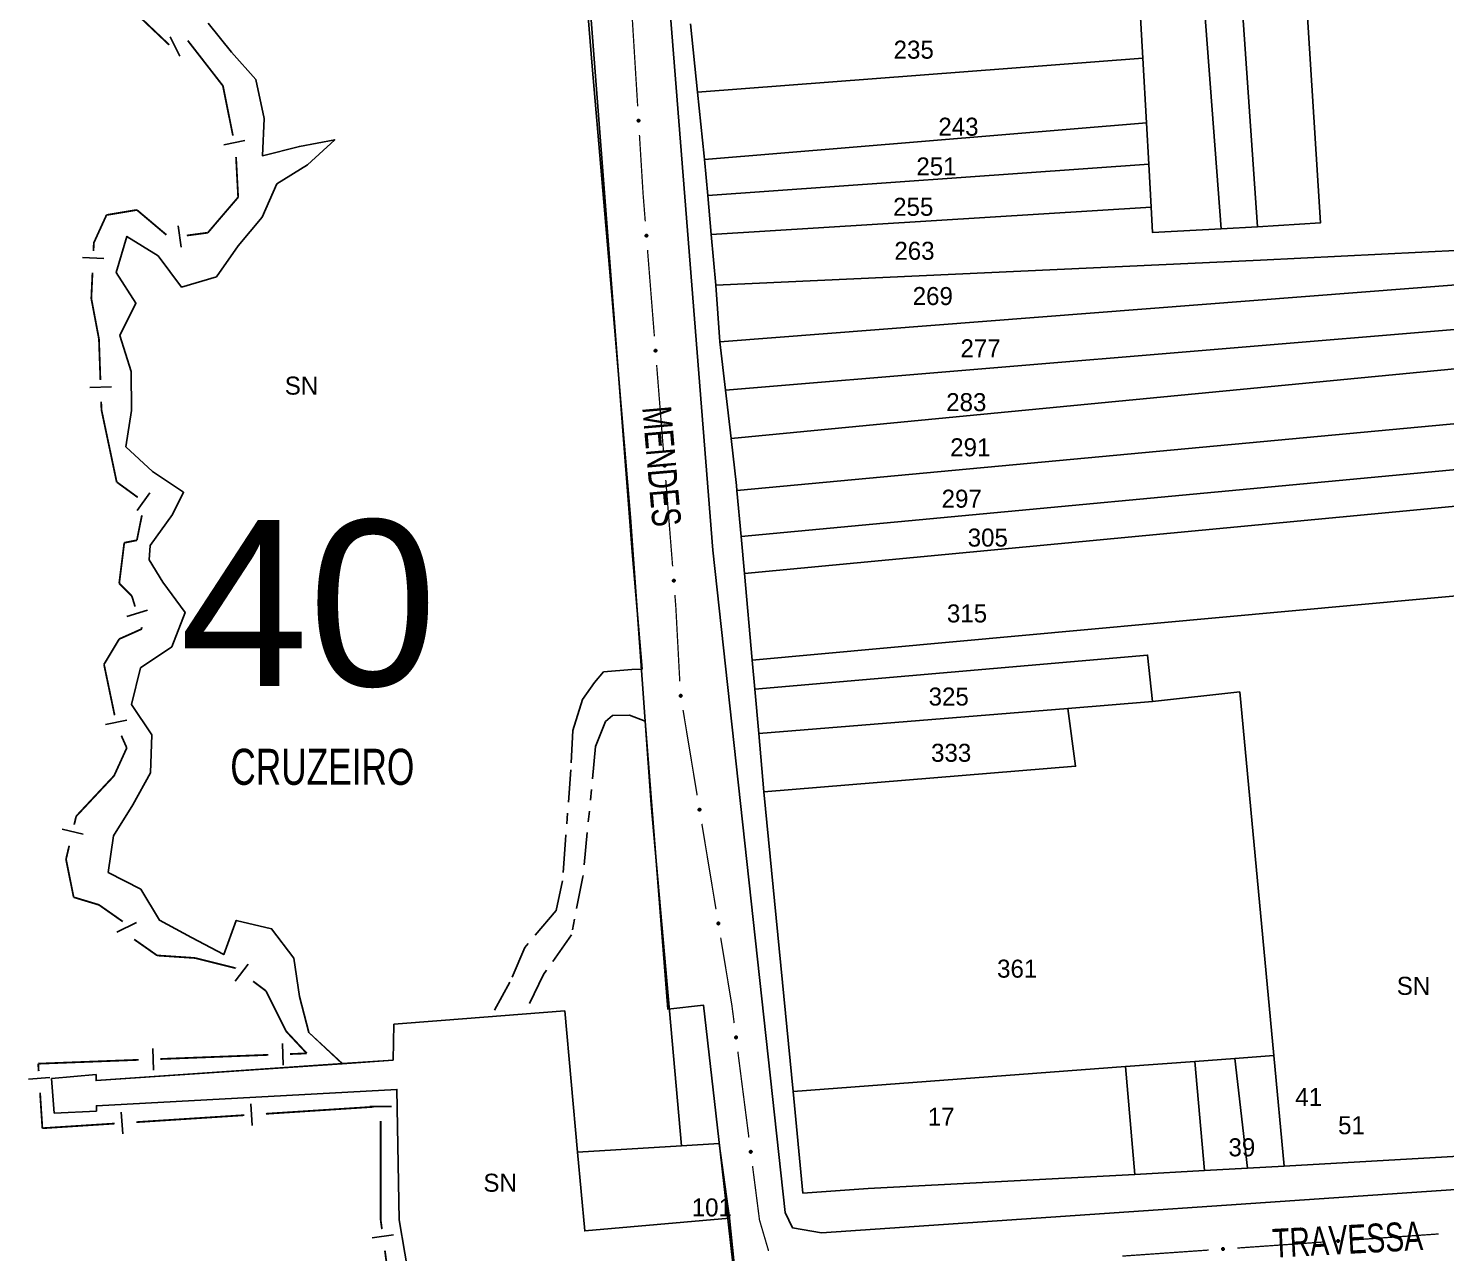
# Model space of a CAD drawing. Extents: x 201053 to 202535, y 4855063 to 4857394.
# Drawn here: x 201102 to 201298.6, y 4856446.8 to 4856616.6 of the extents above; entities that cross this region are included whole.
import ezdxf
from ezdxf.enums import TextEntityAlignment as Align

# ---------------------------------------------------------------- set-up
doc = ezdxf.new("R2010")
doc.units = 0
doc.header["$LTSCALE"] = 1.5
doc.header["$MEASUREMENT"] = 0
doc.linetypes.add('TRACO_25', pattern=[8, 3, -1, 1, -1, 1, -1])
for name, color, linetype in [('CD_MALHA_LOTES', 7, 'CONTINUOUS'), ('HD-CURSO-PERENE', 170, 'CONTINUOUS'), ('LM-LIM-SETORES-BAIRROS', 250, 'CONTINUOUS'), ('LM-TXT-LSB', 7, 'CONTINUOUS'), ('RU-EMBARC-TRAPICHE', 7, 'CONTINUOUS'), ('RU-QUADRA', 210, 'CONTINUOUS'), ('SV-EIXO-RUA-PAV', 20, 'CONTINUOUS'), ('SV-RUA-NAO-PAV', 7, 'CONTINUOUS'), ('SV-RUA-PAVIM', 7, 'CONTINUOUS'), ('SV-TXT-RUA-PAV', 7, 'CONTINUOUS'), ('Th_NmrPort', 7, 'CONTINUOUS')]:
    doc.layers.add(name, color=color, linetype=linetype)
doc.styles.add('ARIAL', font='ARIAL.SHX')
doc.styles.add('SWIS', font='swissko.ttf')

msp = doc.modelspace()

# ---------------------------------------------------------------- linework, layer by layer
at = {"layer": 'CD_MALHA_LOTES', "linetype": 'Continuous', "flags": 128}
for points in [[(201267.48, 4856588.76), (201262.42, 4856656.03)], [(201272.53, 4856589.04), (201267.85, 4856656.41)], [(201277.01, 4856657.06), (201281.28, 4856589.6), (201272.53, 4856589.04)], [(201192.65, 4856461.58), (201188.42, 4856508.91), (201185.55, 4856548.74), (201182.91, 4856580.08), (201180.26, 4856611.31), (201177.08, 4856650.11)], [(201256.62, 4856612.44), (201256.16, 4856620.58)], [(201126.99, 4856617.27), (201130.21, 4856613.28), (201133.58, 4856609.45), (201134.75, 4856604.04), (201134.49, 4856598.9), (201139.62, 4856600.2), (201144.54, 4856601.12), (201140.74, 4856597.62), (201136.48, 4856594.99), (201134.46, 4856590.37), (201131.13, 4856586.39), (201128.11, 4856582.08), (201123.28, 4856580.68), (201120.05, 4856585), (201115.69, 4856587.7), (201114.22, 4856582.72), (201116.95, 4856578.47), (201114.71, 4856573.97), (201116.31, 4856568.98), (201116.34, 4856563.54), (201115.57, 4856558.52), (201119.24, 4856555.08), (201123.56, 4856552.23), (201122.03, 4856549.13), (201118.91, 4856544.83), (201118.8, 4856542.84), (201120.67, 4856539.74), (201123.79, 4856535.55), (201121.95, 4856530.79), (201117.57, 4856527.86), (201116.33, 4856522.76), (201119.17, 4856518.56), (201118.99, 4856513.32), (201116.51, 4856508.87), (201113.84, 4856504.56), (201113.12, 4856499.5), (201117.61, 4856497.16), (201120.22, 4856492.86), (201124.68, 4856490.47), (201129.13, 4856488.1), (201130.86, 4856492.84), (201135.77, 4856491.68), (201138.85, 4856487.59), (201139.66, 4856482.3), (201140.93, 4856477.28), (201145.606858, 4856472.965448)], [(201194.87, 4856607.7), (201193.9, 4856617.19)], [(201194.87, 4856607.7), (201256.62, 4856612.44)], [(201257.12, 4856603.46), (201256.62, 4856612.44)], [(201195.82, 4856598.39), (201195.78, 4856598.83), (201194.87, 4856607.7)], [(201195.82, 4856598.39), (201257.12, 4856603.46)], [(201257.45, 4856597.73), (201257.12, 4856603.46)], [(201196.28, 4856593.36), (201195.82, 4856598.39)], [(201196.28, 4856593.36), (201257.45, 4856597.73)], [(201257.79, 4856591.75), (201257.45, 4856597.73)], [(201196.77, 4856587.96), (201196.28, 4856593.36)], [(201196.77, 4856587.96), (201257.79, 4856591.75)], [(201267.48, 4856588.76), (201257.98, 4856588.23), (201257.79, 4856591.75)], [(201272.53, 4856589.04), (201267.48, 4856588.76)], [(201197.41, 4856580.95), (201196.77, 4856587.96)], [(201197.41, 4856580.95), (201272.94, 4856584.42)], [(201272.94, 4856584.42), (201300.95, 4856585.78)], [(201197.96, 4856573.07), (201197.41, 4856580.95)], [(201301.3, 4856581.09), (201197.96, 4856573.07)], [(201198.73, 4856566.38), (201302.08, 4856574.99)], [(201198.73, 4856566.38), (201197.96, 4856573.07)], [(201199.51, 4856559.68), (201302.77, 4856569.6)], [(201199.51, 4856559.68), (201198.73, 4856566.38)], [(201200.33, 4856552.45), (201303.24, 4856562.02)], [(201200.33, 4856552.45), (201200.27, 4856553.15), (201199.51, 4856559.68)], [(201200.9, 4856546.1), (201303.62, 4856555.69)], [(201200.9, 4856546.1), (201200.33, 4856552.45)], [(201201.36, 4856540.93), (201303.93, 4856550.68)], [(201201.36, 4856540.93), (201200.9, 4856546.1)], [(201202.44, 4856528.95), (201201.36, 4856540.93)], [(201202.44, 4856528.95), (201304.67, 4856538.28)], [(201202.8, 4856524.89), (201257.28, 4856529.63), (201257.95, 4856523.19)], [(201202.8, 4856524.89), (201202.44, 4856528.95)], [(201203.35, 4856518.76), (201202.8, 4856524.89)], [(201257.95, 4856523.19), (201270.09, 4856524.53)], [(201270.09, 4856524.53), (201274.79, 4856474.09)], [(201203.35, 4856518.76), (201246.22, 4856522.24)], [(201204.07, 4856510.66), (201247.3, 4856514.21), (201246.22, 4856522.24)], [(201246.22, 4856522.24), (201257.95, 4856523.19)], [(201204.07, 4856510.66), (201203.35, 4856518.76)], [(201208.11, 4856469.12), (201204.07, 4856510.66)], [(201159.28, 4856478.96), (201176.45, 4856480.28)], [(201176.45, 4856480.28), (201178.22, 4856460.69)], [(201152.65, 4856473.45), (201152.71, 4856478.46)], [(201152.71, 4856478.46), (201159.28, 4856478.96)], [(201155.06, 4856442.07), (201153.48, 4856451.31), (201153.16, 4856469.39), (201111.46, 4856467.13), (201111.47, 4856466.39), (201105.61, 4856466.1), (201105.25, 4856470.89), (201111.42, 4856471.46), (201111.42, 4856470.62), (201145.606858, 4856472.965448)], [(201145.606858, 4856472.965448), (201152.65, 4856473.45)], [(201208.11, 4856469.12), (201254.24, 4856472.56)], [(201254.24, 4856472.56), (201263.85, 4856473.27)], [(201255.52, 4856457.6), (201254.24, 4856472.56)], [(201263.85, 4856473.27), (201269.4, 4856473.69)], [(201265.2, 4856458.15), (201263.85, 4856473.27)], [(201269.4, 4856473.69), (201274.79, 4856474.09)], [(201271.17, 4856458.48), (201269.4, 4856473.69)], [(201274.79, 4856474.09), (201276.22, 4856458.77)], [(201255.52, 4856457.6), (201218.55, 4856455.63), (201209.48, 4856455.02), (201208.11, 4856469.12)], [(201178.22, 4856460.69), (201192.65, 4856461.58)], [(201199.29, 4856451.53), (201179.21, 4856449.76), (201178.22, 4856460.69)], [(201192.65, 4856461.58), (201197.86, 4856461.9), (201199.29, 4856451.53)], [(201310.96, 4856460.72), (201276.22, 4856458.77)], [(201276.22, 4856458.77), (201271.17, 4856458.48)], [(201265.2, 4856458.15), (201255.52, 4856457.6)], [(201271.17, 4856458.48), (201265.2, 4856458.15)], [(201199.29, 4856451.53), (201199.87, 4856445.65)]]:
    msp.add_lwpolyline(points, dxfattribs=at)
at = {"layer": 'HD-CURSO-PERENE', "linetype": 'Continuous'}
msp.add_polyline3d([(201126.99, 4856617.27, 2.07), (201130.21, 4856613.28, 2.07), (201133.58, 4856609.45, 2.07), (201134.75, 4856604.04, 2.07), (201134.49, 4856598.9, 2.07), (201139.62, 4856600.2, 2.07), (201144.54, 4856601.12, 2.07), (201140.74, 4856597.62, 2.07), (201136.48, 4856594.99, 2.07), (201134.46, 4856590.37, 2.07), (201131.13, 4856586.39, 2.07), (201128.11, 4856582.08, 2.07), (201123.28, 4856580.68, 2.07), (201120.05, 4856585, 2.07), (201115.69, 4856587.7, 2.07), (201114.22, 4856582.72, 2.07), (201116.95, 4856578.47, 2.07), (201114.71, 4856573.97, 2.07), (201116.31, 4856568.98, 2.07), (201116.34, 4856563.54, 2.07), (201115.57, 4856558.52, 2.07), (201119.24, 4856555.08, 2.07), (201123.56, 4856552.23, 2.07), (201122.03, 4856549.13, 2.07), (201118.91, 4856544.83, 2.07), (201118.8, 4856542.84, 2.07), (201120.67, 4856539.74, 2.32), (201123.79, 4856535.55, 2.32), (201121.95, 4856530.79, 2.32), (201117.57, 4856527.86, 2.32), (201116.33, 4856522.76, 2.32), (201119.17, 4856518.56, 2.32), (201118.99, 4856513.32, 2.32), (201116.51, 4856508.87, 2.32), (201113.84, 4856504.56, 2.32), (201113.12, 4856499.5, 2.32), (201117.61, 4856497.16, 2.32), (201120.22, 4856492.86, 2.32), (201124.68, 4856490.47, 2.32), (201129.13, 4856488.1, 2.32), (201130.86, 4856492.84, 2.32), (201135.77, 4856491.68, 2.32), (201138.85, 4856487.59, 2.32), (201139.66, 4856482.3, 2.32), (201140.93, 4856477.28, 2.32), (201145.56, 4856472.96, 2.32)], dxfattribs=at)
at = {"layer": 'LM-LIM-SETORES-BAIRROS', "const_width": 0.25}
for points in [[(201115.33, 4856620.18), (201121.569287, 4856614.268111)], [(201124.140569, 4856614.870653), (201128.435125, 4856609.342833)], [(201128.435125, 4856609.342833), (201129.02, 4856608.59)], [(201129.02, 4856608.59), (201130.404992, 4856601.680777)], [(201130.837223, 4856598.719493), (201131.099231, 4856593.726363)], [(201131.13, 4856593.14), (201126.960664, 4856588.267522)], [(201131.099231, 4856593.726363), (201131.13, 4856593.14)], [(201112.87, 4856590.68), (201111.471332, 4856587.612466)], [(201113.490131, 4856590.783109), (201112.87, 4856590.68)], [(201117.08, 4856591.38), (201113.490131, 4856590.783109)], [(201117.355671, 4856591.147157), (201117.08, 4856591.38)], [(201121.175455, 4856587.92082), (201117.355671, 4856591.147157)], [(201126.92, 4856588.22), (201124.008121, 4856587.833222)], [(201126.960664, 4856588.267522), (201126.92, 4856588.22)], [(201111.11, 4856586.82), (201111.058931, 4856585.692111)], [(201111.471332, 4856587.612466), (201111.11, 4856586.82)], [(201110.923236, 4856582.695181), (201110.787541, 4856579.698252)], [(201110.787541, 4856579.698252), (201110.76, 4856579.09)], [(201110.76, 4856579.09), (201111.760933, 4856573.792608)], [(201111.760933, 4856573.792608), (201111.82, 4856573.48)], [(201111.82, 4856573.48), (201112.021971, 4856567.80173)], [(201112.128611, 4856564.803626), (201112.164157, 4856563.804258)], [(201112.164157, 4856563.804258), (201112.17, 4856563.64)], [(201112.17, 4856563.64), (201114.200609, 4856554.016259)], [(201114.200609, 4856554.016259), (201114.28, 4856553.64)], [(201114.28, 4856553.64), (201117.202968, 4856551.51214)], [(201117.77698, 4856549.025174), (201117.185412, 4856546.084078)], [(201115.33, 4856545.21), (201114.751457, 4856540.565122)], [(201115.643031, 4856545.272606), (201115.33, 4856545.21)], [(201117.08, 4856545.56), (201115.643031, 4856545.272606)], [(201117.185412, 4856546.084078), (201117.08, 4856545.56)], [(201114.751457, 4856540.565122), (201114.63, 4856539.59)], [(201114.63, 4856539.59), (201116.052407, 4856538.159465)], [(201116.052407, 4856538.159465), (201116.38, 4856537.83)], [(201116.38, 4856537.83), (201116.83357, 4856536.363136)], [(201117.79, 4856533.27), (201115.267363, 4856532.144393)], [(201117.719802, 4856533.497025), (201117.79, 4856533.27)], [(201114.63, 4856531.86), (201112.92873, 4856529.029925)], [(201115.267363, 4856532.144393), (201114.63, 4856531.86)], [(201112.92873, 4856529.029925), (201112.52, 4856528.35)], [(201112.52, 4856528.35), (201113.99284, 4856521.29543)], [(201114.926043, 4856518.461789), (201115.331107, 4856517.547501)], [(201115.331107, 4856517.547501), (201115.68, 4856516.76)], [(201115.68, 4856516.76), (201113.962996, 4856512.994298)], [(201113.92, 4856512.9), (201109.207468, 4856507.864937)], [(201113.962996, 4856512.994298), (201113.92, 4856512.9)], [(201109.207468, 4856507.864937), (201108.66, 4856507.28)], [(201108.66, 4856507.28), (201108.38444, 4856506.113269)], [(201107.465012, 4856502.220372), (201107.25, 4856501.31)], [(201107.694869, 4856503.193596), (201107.465012, 4856502.220372)], [(201107.25, 4856501.31), (201108.250506, 4856496.345226)], [(201108.250506, 4856496.345226), (201108.31, 4856496.05)], [(201108.31, 4856496.05), (201110.893596, 4856495.269768)], [(201110.893596, 4856495.269768), (201111.82, 4856494.99)], [(201111.82, 4856494.99), (201115.122041, 4856492.675749)], [(201116.706071, 4856490.201472), (201119.16278, 4856488.479676)], [(201119.16278, 4856488.479676), (201119.89, 4856487.97)], [(201119.89, 4856487.97), (201124.990721, 4856487.631241)], [(201124.990721, 4856487.631241), (201125.16, 4856487.62)], [(201125.16, 4856487.62), (201129.845144, 4856486.444545)], [(201129.845144, 4856486.444545), (201130.78, 4856486.21)], [(201130.78, 4856486.21), (201130.808928, 4856486.188287)], [(201133.208244, 4856484.387375), (201134.807788, 4856483.186767)], [(201134.807788, 4856483.186767), (201134.99, 4856483.05)], [(201134.99, 4856483.05), (201137.575072, 4856477.889055)], [(201137.575072, 4856477.889055), (201137.8, 4856477.44)], [(201137.8, 4856477.44), (201140.188079, 4856474.884336)], [(201135.330481, 4856474.185842), (201120.341516, 4856473.61058)], [(201140.65, 4856474.39), (201138.328274, 4856474.300894)], [(201140.188079, 4856474.884336), (201140.65, 4856474.39)], [(201104.353286, 4856472.996967), (201103.39, 4856472.96)], [(201103.39, 4856472.96), (201103.456997, 4856471.926164)], [(201117.343723, 4856473.495528), (201104.353286, 4856472.996967)], [(201103.651004, 4856468.932444), (201103.909679, 4856464.940817)], [(201134.97268, 4856466.011666), (201149.941513, 4856466.978118)], [(201103.909679, 4856464.940817), (201103.97, 4856464.01)], [(201103.97, 4856464.01), (201114.016313, 4856464.658633)], [(201117.01008, 4856464.851923), (201131.978913, 4856465.818375)], [(201150.9, 4856465.000482), (201150.9, 4856452.000482)], [(201150.9, 4856452.000482), (201150.9, 4856451.3)], [(201150.9, 4856451.3), (201151.076675, 4856450.012548)], [(201151.484537, 4856447.040403), (201151.892399, 4856444.068257)]]:
    msp.add_lwpolyline(points, dxfattribs=at)
at = {"layer": 'LM-LIM-SETORES-BAIRROS'}
for points in [[(201123.032334, 4856612.698256), (201121.695787, 4856615.384079)], [(201129.130796, 4856600.405464), (201132.07228, 4856600.9951)], [(201122.819321, 4856589.188492), (201123.214334, 4856586.214611)], [(201109.515235, 4856584.760982), (201112.512164, 4856584.625287)], [(201110.558466, 4856566.749042), (201113.55657, 4856566.855682)], [(201117.128614, 4856549.710898), (201118.89425, 4856552.136291)], [(201115.695925, 4856534.96465), (201118.562036, 4856535.850881)], [(201112.728872, 4856520.009979), (201115.665552, 4856520.623094)], [(201106.694747, 4856505.48483), (201109.61442, 4856504.795259)], [(201114.322004, 4856491.191891), (201117.005285, 4856492.533531)], [(201130.708244, 4856484.388325), (201132.509156, 4856486.787641)], [(201119.284725, 4856475.071126), (201119.399778, 4856472.073333)], [(201137.271483, 4856475.76144), (201137.386536, 4856472.763647)], [(201102.024806, 4856470.831254), (201105.018526, 4856471.02526)], [(201133.073481, 4856464.385922), (201132.88019, 4856467.379689)], [(201149.4, 4856467.000482), (201152.4, 4856467.000482)], [(201115.110881, 4856463.22618), (201114.917591, 4856466.219946)], [(201149.726556, 4856448.817902), (201152.698702, 4856449.225764)]]:
    msp.add_lwpolyline(points, dxfattribs=at)
at = {"layer": 'RU-EMBARC-TRAPICHE', "linetype": 'Continuous'}
msp.add_polyline3d([(201152.65, 4856473.45, 3.93), (201145.56, 4856472.96, 3.93), (201111.42, 4856470.62, 3.93), (201111.42, 4856471.46, 3.93), (201105.25, 4856470.89, 3.93), (201105.61, 4856466.1, 3.93), (201111.47, 4856466.39, 3.93), (201111.46, 4856467.13, 3.93), (201153.16, 4856469.39, 3.93), (201153.48, 4856451.31, 3.91), (201155.06, 4856442.07, 3.91)], dxfattribs=at)
at = {"layer": 'RU-QUADRA', "linetype": 'Continuous'}
for points in [[(201211.37, 4856224.79), (201207.41, 4856276.54), (201202.85, 4856319.13), (201200.01, 4856357.27), (201196.93, 4856397.35), (201194.66, 4856430.43), (201201.71, 4856431.17), (201200.42, 4856441.41), (201199.87, 4856445.65), (201199.29, 4856451.53), (201197.86, 4856461.9), (201192.65, 4856461.58), (201188.42, 4856508.91), (201185.55, 4856548.74), (201182.91, 4856580.08), (201180.26, 4856611.31), (201177.08, 4856650.11)], [(201126.99, 4856617.27), (201130.21, 4856613.28), (201133.58, 4856609.45), (201134.75, 4856604.04), (201134.49, 4856598.9), (201139.62, 4856600.2), (201144.54, 4856601.12), (201140.74, 4856597.62), (201136.48, 4856594.99), (201134.46, 4856590.37), (201131.13, 4856586.39), (201128.11, 4856582.08), (201123.28, 4856580.68), (201120.05, 4856585), (201115.69, 4856587.7), (201114.22, 4856582.72), (201116.95, 4856578.47), (201114.71, 4856573.97), (201116.31, 4856568.98), (201116.34, 4856563.54), (201115.57, 4856558.52), (201119.24, 4856555.08), (201123.56, 4856552.23), (201122.03, 4856549.13), (201118.91, 4856544.83), (201118.8, 4856542.84), (201120.67, 4856539.74), (201123.79, 4856535.55), (201121.95, 4856530.79), (201117.57, 4856527.86), (201116.33, 4856522.76), (201119.17, 4856518.56), (201118.99, 4856513.32), (201116.51, 4856508.87), (201113.84, 4856504.56), (201113.12, 4856499.5), (201117.61, 4856497.16), (201120.22, 4856492.86), (201124.68, 4856490.47), (201129.13, 4856488.1), (201130.86, 4856492.84), (201135.77, 4856491.68), (201138.85, 4856487.59), (201139.66, 4856482.3), (201140.93, 4856477.28), (201145.56, 4856472.96), (201111.42, 4856470.62), (201111.42, 4856471.46), (201105.25, 4856470.89), (201105.61, 4856466.1), (201111.47, 4856466.39), (201111.46, 4856467.13), (201153.16, 4856469.39), (201153.48, 4856451.31), (201155.06, 4856442.07)]]:
    msp.add_lwpolyline(points, dxfattribs=at)
at = {"layer": 'RU-QUADRA', "linetype": 'Continuous', "flags": 128}
msp.add_lwpolyline([(201310.96, 4856460.72), (201276.22, 4856458.77), (201271.17, 4856458.48), (201265.2, 4856458.15), (201255.52, 4856457.6), (201218.55, 4856455.63), (201209.48, 4856455.02), (201208.11, 4856469.12), (201204.07, 4856510.66), (201203.35, 4856518.76), (201202.8, 4856524.89), (201202.44, 4856528.95), (201201.36, 4856540.93), (201200.9, 4856546.1), (201200.33, 4856552.45), (201200.27, 4856553.15), (201199.51, 4856559.68), (201198.73, 4856566.38), (201197.96, 4856573.07), (201197.41, 4856580.95), (201196.77, 4856587.96), (201196.28, 4856593.36), (201195.82, 4856598.39), (201195.78, 4856598.83), (201194.87, 4856607.7), (201193.9, 4856617.19)], dxfattribs=at)
at = {"layer": 'SV-EIXO-RUA-PAV', "const_width": 0.18}
for points in [[(201185.816447, 4856617.737803), (201186.553817, 4856605.76048)], [(201186.799607, 4856601.768038), (201187.291187, 4856593.783156)], [(201187.291187, 4856593.783156), (201187.3, 4856593.64)], [(201187.3, 4856593.64), (201187.604927, 4856589.7955)], [(201187.921195, 4856585.808023), (201188.869997, 4856573.845591)], [(201189.186264, 4856569.858114), (201190.135066, 4856557.895682)], [(201190.451334, 4856553.908205), (201191.400136, 4856541.945773)], [(201191.716403, 4856537.958296), (201191.79547, 4856536.961427)], [(201191.79547, 4856536.961427), (201191.84, 4856536.4)], [(201191.84, 4856536.4), (201192.394366, 4856525.977923)], [(201192.84883, 4856522.009932), (201194.806499, 4856510.170695)], [(201195.459056, 4856506.224283), (201197.416725, 4856494.385046)], [(201198.069281, 4856490.438633), (201199.537533, 4856481.559206)], [(201199.537533, 4856481.559206), (201199.63, 4856481)], [(201199.63, 4856481), (201199.940297, 4856478.586666)], [(201200.450403, 4856474.619325), (201201.98072, 4856462.717303)], [(201202.490826, 4856458.749962), (201203.383511, 4856451.807116)], [(201203.383511, 4856451.807116), (201203.45, 4856451.29)], [(201203.45, 4856451.29), (201204.712884, 4856446.993115)], [(201285.714559, 4856448.508586), (201297.685243, 4856449.346874)], [(201253.792736, 4856446.273152), (201265.76342, 4856447.11144)], [(201269.753648, 4856447.390869), (201281.724331, 4856448.229157)]]:
    msp.add_lwpolyline(points, dxfattribs=at)
at = {"layer": 'SV-EIXO-RUA-PAV'}
for points in [[(201186.777756, 4856603.914432), (201186.814854, 4856603.882562), (201186.840221, 4856603.847584), (201186.852982, 4856603.812322), (201186.856134, 4856603.778221), (201186.855428, 4856603.742971), (201186.846876, 4856603.707589), (201186.828686, 4856603.670421), (201186.796976, 4856603.632981), (201186.759438, 4856603.60935), (201186.725536, 4856603.59499), (201186.690167, 4856603.589656), (201186.655935, 4856603.590915), (201186.619475, 4856603.601014), (201186.581989, 4856603.619816), (201186.545114, 4856603.652612), (201186.52048, 4856603.687074), (201186.509033, 4856603.721505), (201186.503896, 4856603.757097), (201186.505047, 4856603.793076), (201186.513642, 4856603.827759), (201186.532641, 4856603.865468), (201186.565493, 4856603.901435), (201186.599584, 4856603.926397), (201186.633846, 4856603.938324), (201186.669, 4856603.942593), (201186.704364, 4856603.942315), (201186.740289, 4856603.935199), (201186.777756, 4856603.914432)], [(201187.861436, 4856587.953696), (201187.899092, 4856587.922486), (201187.925073, 4856587.887962), (201187.938455, 4856587.85293), (201187.942208, 4856587.818891), (201187.942125, 4856587.783634), (201187.9342, 4856587.748106), (201187.916668, 4856587.710622), (201187.885625, 4856587.672629), (201187.84851, 4856587.648338), (201187.814867, 4856587.633381), (201187.779597, 4856587.627424), (201187.745349, 4856587.628078), (201187.708716, 4856587.637531), (201187.670904, 4856587.655668), (201187.633456, 4856587.687808), (201187.608217, 4856587.721829), (201187.596163, 4856587.756053), (201187.590398, 4856587.791549), (201187.590914, 4856587.827542), (201187.598895, 4856587.862372), (201187.617225, 4856587.90041), (201187.649437, 4856587.936952), (201187.683081, 4856587.962512), (201187.717127, 4856587.975043), (201187.7522, 4856587.979931), (201187.787563, 4856587.980279), (201187.823609, 4856587.973798), (201187.861436, 4856587.953696)], [(201189.126506, 4856572.003787), (201189.164162, 4856571.972577), (201189.190143, 4856571.938053), (201189.203524, 4856571.903021), (201189.207278, 4856571.868982), (201189.207195, 4856571.833725), (201189.199269, 4856571.798197), (201189.181738, 4856571.760713), (201189.150695, 4856571.72272), (201189.113579, 4856571.698429), (201189.079936, 4856571.683472), (201189.044667, 4856571.677515), (201189.010418, 4856571.678169), (201188.973786, 4856571.687622), (201188.935974, 4856571.705759), (201188.898525, 4856571.737899), (201188.873286, 4856571.77192), (201188.861233, 4856571.806144), (201188.855468, 4856571.841639), (201188.855984, 4856571.877633), (201188.863965, 4856571.912463), (201188.882295, 4856571.950501), (201188.914506, 4856571.987043), (201188.948151, 4856572.012603), (201188.982196, 4856572.025134), (201189.01727, 4856572.030022), (201189.052633, 4856572.03037), (201189.088678, 4856572.023889), (201189.126506, 4856572.003787)], [(201190.391576, 4856556.053878), (201190.429231, 4856556.022668), (201190.455212, 4856555.988144), (201190.468594, 4856555.953112), (201190.472347, 4856555.919073), (201190.472265, 4856555.883816), (201190.464339, 4856555.848288), (201190.446808, 4856555.810804), (201190.415764, 4856555.772811), (201190.378649, 4856555.74852), (201190.345006, 4856555.733563), (201190.309737, 4856555.727606), (201190.275488, 4856555.72826), (201190.238856, 4856555.737713), (201190.201043, 4856555.75585), (201190.163595, 4856555.78799), (201190.138356, 4856555.822011), (201190.126302, 4856555.856235), (201190.120538, 4856555.89173), (201190.121053, 4856555.927724), (201190.129034, 4856555.962554), (201190.147364, 4856556.000592), (201190.179576, 4856556.037134), (201190.21322, 4856556.062694), (201190.247266, 4856556.075225), (201190.282339, 4856556.080113), (201190.317703, 4856556.080461), (201190.353748, 4856556.07398), (201190.391576, 4856556.053878)], [(201191.656645, 4856540.103969), (201191.694301, 4856540.072759), (201191.720282, 4856540.038235), (201191.733664, 4856540.003203), (201191.737417, 4856539.969163), (201191.737334, 4856539.933907), (201191.729408, 4856539.898379), (201191.711877, 4856539.860895), (201191.680834, 4856539.822902), (201191.643719, 4856539.798611), (201191.610076, 4856539.783654), (201191.574806, 4856539.777697), (201191.540557, 4856539.778351), (201191.503925, 4856539.787804), (201191.466113, 4856539.805941), (201191.428665, 4856539.838081), (201191.403426, 4856539.872102), (201191.391372, 4856539.906326), (201191.385607, 4856539.941821), (201191.386123, 4856539.977815), (201191.394104, 4856540.012645), (201191.412434, 4856540.050683), (201191.444646, 4856540.087225), (201191.47829, 4856540.112785), (201191.512336, 4856540.125316), (201191.547409, 4856540.130204), (201191.582772, 4856540.130551), (201191.618817, 4856540.124071), (201191.656645, 4856540.103969)], [(201192.607718, 4856524.142852), (201192.647879, 4856524.11494), (201192.676689, 4856524.082739), (201192.692987, 4856524.048965), (201192.699607, 4856524.015365), (201192.702508, 4856523.980228), (201192.697617, 4856523.944156), (201192.683321, 4856523.905324), (201192.655604, 4856523.86484), (201192.620677, 4856523.837496), (201192.588421, 4856523.819745), (201192.553782, 4856523.810825), (201192.5196, 4856523.808579), (201192.4823, 4856523.814898), (201192.443088, 4856523.82977), (201192.403054, 4856523.858626), (201192.375027, 4856523.890389), (201192.360121, 4856523.92347), (201192.351373, 4856523.958351), (201192.348841, 4856523.994259), (201192.353846, 4856524.029639), (201192.368891, 4856524.069092), (201192.397895, 4856524.108228), (201192.429256, 4856524.136544), (201192.462119, 4856524.151911), (201192.496653, 4856524.15975), (201192.53186, 4856524.163088), (201192.568325, 4856524.159681), (201192.607718, 4856524.142852)], [(201195.217943, 4856508.357203), (201195.258105, 4856508.329291), (201195.286914, 4856508.297089), (201195.303212, 4856508.263316), (201195.309832, 4856508.229716), (201195.312734, 4856508.194578), (201195.307843, 4856508.158507), (201195.293546, 4856508.119675), (201195.26583, 4856508.079191), (201195.230903, 4856508.051846), (201195.198646, 4856508.034096), (201195.164007, 4856508.025176), (201195.129826, 4856508.022929), (201195.092525, 4856508.029249), (201195.053314, 4856508.044121), (201195.01328, 4856508.072977), (201194.985253, 4856508.10474), (201194.970346, 4856508.137821), (201194.961598, 4856508.172701), (201194.959067, 4856508.208609), (201194.964072, 4856508.24399), (201194.979117, 4856508.283443), (201195.008121, 4856508.322579), (201195.039482, 4856508.350894), (201195.072345, 4856508.366262), (201195.106879, 4856508.3741), (201195.142086, 4856508.377439), (201195.17855, 4856508.374032), (201195.217943, 4856508.357203)], [(201197.828169, 4856492.571554), (201197.86833, 4856492.543642), (201197.89714, 4856492.51144), (201197.913438, 4856492.477667), (201197.920058, 4856492.444066), (201197.922959, 4856492.408929), (201197.918068, 4856492.372858), (201197.903772, 4856492.334025), (201197.876055, 4856492.293541), (201197.841128, 4856492.266197), (201197.808872, 4856492.248447), (201197.774233, 4856492.239526), (201197.740051, 4856492.23728), (201197.702751, 4856492.2436), (201197.663539, 4856492.258472), (201197.623505, 4856492.287327), (201197.595478, 4856492.319091), (201197.580571, 4856492.352172), (201197.571824, 4856492.387052), (201197.569292, 4856492.42296), (201197.574297, 4856492.458341), (201197.589342, 4856492.497794), (201197.618346, 4856492.53693), (201197.649707, 4856492.565245), (201197.68257, 4856492.580612), (201197.717104, 4856492.588451), (201197.752311, 4856492.591789), (201197.788776, 4856492.588383), (201197.828169, 4856492.571554)], [(201200.286209, 4856476.759541), (201200.32534, 4856476.730202), (201200.352972, 4856476.696984), (201200.368044, 4856476.662646), (201200.37345, 4856476.628829), (201200.375085, 4856476.59361), (201200.368899, 4856476.557739), (201200.353215, 4856476.519446), (201200.324059, 4856476.479985), (201200.28817, 4856476.453916), (201200.255296, 4856476.437338), (201200.220359, 4856476.42967), (201200.186118, 4856476.428655), (201200.149069, 4856476.436313), (201200.110418, 4856476.452587), (201200.071449, 4856476.482864), (201200.044583, 4856476.515616), (201200.030877, 4856476.549212), (201200.02339, 4856476.584385), (201200.022152, 4856476.62036), (201200.028427, 4856476.655538), (201200.044883, 4856476.694424), (201200.075276, 4856476.732491), (201200.107636, 4856476.759659), (201200.141031, 4856476.773834), (201200.175824, 4856476.780425), (201200.211129, 4856476.782494), (201200.247447, 4856476.777777), (201200.286209, 4856476.759541)], [(201202.326632, 4856460.890178), (201202.365763, 4856460.860839), (201202.393395, 4856460.827621), (201202.408467, 4856460.793283), (201202.413873, 4856460.759467), (201202.415508, 4856460.724247), (201202.409322, 4856460.688376), (201202.393638, 4856460.650083), (201202.364482, 4856460.610623), (201202.328593, 4856460.584553), (201202.295719, 4856460.567975), (201202.260782, 4856460.560307), (201202.226541, 4856460.559292), (201202.189492, 4856460.56695), (201202.150841, 4856460.583224), (201202.111872, 4856460.613502), (201202.085006, 4856460.646253), (201202.0713, 4856460.679849), (201202.063813, 4856460.715022), (201202.062575, 4856460.750998), (201202.06885, 4856460.786175), (201202.085306, 4856460.825061), (201202.115699, 4856460.863128), (201202.148059, 4856460.890296), (201202.181454, 4856460.904471), (201202.216247, 4856460.911062), (201202.251552, 4856460.913131), (201202.28787, 4856460.908414), (201202.326632, 4856460.890178)], [(201267.607514, 4856447.350929), (201267.639071, 4856447.388295), (201267.673833, 4856447.413956), (201267.708987, 4856447.427013), (201267.74306, 4856447.430452), (201267.778315, 4856447.430044), (201267.813768, 4856447.42179), (201267.851088, 4856447.403914), (201267.888793, 4856447.372521), (201267.91274, 4856447.335183), (201267.927385, 4856447.301403), (201267.933017, 4856447.26608), (201267.932046, 4856447.231839), (201267.922255, 4856447.195296), (201267.90377, 4856447.157652), (201267.871285, 4856447.120502), (201267.837033, 4856447.095579), (201267.802699, 4856447.083841), (201267.767152, 4856447.078405), (201267.731165, 4856447.079253), (201267.69641, 4856447.087555), (201267.658542, 4856447.106236), (201267.6223, 4856447.138784), (201267.597052, 4856447.172662), (201267.584836, 4856447.206823), (201267.580271, 4856447.241939), (201267.580251, 4856447.277304), (201267.587064, 4856447.313288), (201267.607514, 4856447.350929)], [(201283.568426, 4856448.468646), (201283.599983, 4856448.506012), (201283.634745, 4856448.531673), (201283.669899, 4856448.544731), (201283.703972, 4856448.548169), (201283.739226, 4856448.547761), (201283.77468, 4856448.539508), (201283.812, 4856448.521631), (201283.849705, 4856448.490238), (201283.873652, 4856448.4529), (201283.888297, 4856448.41912), (201283.893928, 4856448.383798), (201283.892958, 4856448.349556), (201283.883167, 4856448.313013), (201283.864682, 4856448.27537), (201283.832197, 4856448.23822), (201283.797945, 4856448.213296), (201283.763611, 4856448.201559), (201283.728064, 4856448.196122), (201283.692077, 4856448.19697), (201283.657322, 4856448.205273), (201283.619454, 4856448.223953), (201283.583212, 4856448.256501), (201283.557964, 4856448.29038), (201283.545747, 4856448.32454), (201283.541183, 4856448.359657), (201283.541163, 4856448.395022), (201283.547975, 4856448.431006), (201283.568426, 4856448.468646)]]:
    msp.add_lwpolyline(points, close=True, dxfattribs=at)
for points in [[(201186.505047, 4856603.793076), (201186.52048, 4856603.687074)], [(201186.510246, 4856603.806125), (201186.531915, 4856603.676217)], [(201186.513642, 4856603.827759), (201186.545114, 4856603.652612)], [(201186.525855, 4856603.841263), (201186.562612, 4856603.643929)], [(201186.532641, 4856603.865468), (201186.581989, 4856603.619816)], [(201186.55083, 4856603.879713), (201186.600035, 4856603.613422)], [(201186.565493, 4856603.901435), (201186.619475, 4856603.601014)], [(201186.581672, 4856603.911688), (201186.636367, 4856603.600621)], [(201186.599584, 4856603.926397), (201186.655935, 4856603.590915)], [(201186.61616, 4856603.928849), (201186.672365, 4856603.593267)], [(201186.633846, 4856603.938324), (201186.690167, 4856603.589656)], [(201186.651152, 4856603.937839), (201186.705135, 4856603.593918)], [(201186.669, 4856603.942593), (201186.725536, 4856603.59499)], [(201186.688008, 4856603.938741), (201186.743961, 4856603.607245)], [(201186.704364, 4856603.942315), (201186.759438, 4856603.60935)], [(201186.722476, 4856603.934027), (201186.778365, 4856603.625768)], [(201186.740289, 4856603.935199), (201186.796976, 4856603.632981)], [(201186.757279, 4856603.923866), (201186.810737, 4856603.655103)], [(201186.777756, 4856603.914432), (201186.828686, 4856603.670421)], [(201186.797258, 4856603.896251), (201186.836906, 4856603.69636)], [(201186.814854, 4856603.882562), (201186.846876, 4856603.707589)], [(201186.829401, 4856603.862685), (201186.849624, 4856603.734055)], [(201186.840221, 4856603.847584), (201186.855428, 4856603.742971)], [(201187.590914, 4856587.827542), (201187.608217, 4856587.721829)], [(201187.595881, 4856587.840681), (201187.619841, 4856587.711176)], [(201187.598895, 4856587.862372), (201187.633456, 4856587.687808)], [(201187.610867, 4856587.87609), (201187.651104, 4856587.679435)], [(201187.617225, 4856587.90041), (201187.670904, 4856587.655668)], [(201187.635159, 4856587.914974), (201187.689059, 4856587.649594)], [(201187.649437, 4856587.936952), (201187.708716, 4856587.637531)], [(201187.665432, 4856587.947489), (201187.725613, 4856587.637437)], [(201187.683081, 4856587.962512), (201187.745349, 4856587.628078)], [(201187.699612, 4856587.965257), (201187.761734, 4856587.63072)], [(201187.717127, 4856587.975043), (201187.779597, 4856587.627424)], [(201187.734439, 4856587.974863), (201187.794488, 4856587.631949)], [(201187.7522, 4856587.979931), (201187.814867, 4856587.633381)], [(201187.771273, 4856587.976416), (201187.833072, 4856587.64596)], [(201187.787563, 4856587.980279), (201187.84851, 4856587.648338)], [(201187.805819, 4856587.972312), (201187.867144, 4856587.665088)], [(201187.823609, 4856587.973798), (201187.885625, 4856587.672629)], [(201187.840796, 4856587.962767), (201187.898993, 4856587.69499)], [(201187.861436, 4856587.953696), (201187.916668, 4856587.710622)], [(201187.881257, 4856587.935862), (201187.924429, 4856587.736703)], [(201187.899092, 4856587.922486), (201187.9342, 4856587.748106)], [(201187.913987, 4856587.902869), (201187.936479, 4856587.774617)], [(201187.925073, 4856587.887962), (201187.942125, 4856587.783634)], [(201188.855984, 4856571.877633), (201188.873286, 4856571.77192)], [(201188.860951, 4856571.890772), (201188.884911, 4856571.761267)], [(201188.863965, 4856571.912463), (201188.898525, 4856571.737899)], [(201188.875937, 4856571.926181), (201188.916173, 4856571.729526)], [(201188.882295, 4856571.950501), (201188.935974, 4856571.705759)], [(201188.900229, 4856571.965065), (201188.954129, 4856571.699685)], [(201188.914506, 4856571.987043), (201188.973786, 4856571.687622)], [(201188.930501, 4856571.99758), (201188.990682, 4856571.687528)], [(201188.948151, 4856572.012603), (201189.010418, 4856571.678169)], [(201188.964681, 4856572.015348), (201189.026804, 4856571.680811)], [(201188.982196, 4856572.025134), (201189.044667, 4856571.677515)], [(201188.999508, 4856572.024954), (201189.059558, 4856571.68204)], [(201189.01727, 4856572.030022), (201189.079936, 4856571.683472)], [(201189.036343, 4856572.026507), (201189.098142, 4856571.696051)], [(201189.052633, 4856572.03037), (201189.113579, 4856571.698429)], [(201189.070889, 4856572.022403), (201189.132214, 4856571.715179)], [(201189.088678, 4856572.023889), (201189.150695, 4856571.72272)], [(201189.105866, 4856572.012858), (201189.164062, 4856571.745081)], [(201189.126506, 4856572.003787), (201189.181738, 4856571.760713)], [(201189.146326, 4856571.985953), (201189.189499, 4856571.786794)], [(201189.164162, 4856571.972577), (201189.199269, 4856571.798197)], [(201189.179057, 4856571.95296), (201189.201549, 4856571.824708)], [(201189.190143, 4856571.938053), (201189.207195, 4856571.833725)], [(201190.121053, 4856555.927724), (201190.138356, 4856555.822011)], [(201190.126021, 4856555.940863), (201190.14998, 4856555.811358)], [(201190.129034, 4856555.962554), (201190.163595, 4856555.78799)], [(201190.141007, 4856555.976272), (201190.181243, 4856555.779617)], [(201190.147364, 4856556.000592), (201190.201043, 4856555.75585)], [(201190.165299, 4856556.015156), (201190.219199, 4856555.749776)], [(201190.179576, 4856556.037134), (201190.238856, 4856555.737713)], [(201190.195571, 4856556.047671), (201190.255752, 4856555.737619)], [(201190.21322, 4856556.062694), (201190.275488, 4856555.72826)], [(201190.229751, 4856556.065439), (201190.291874, 4856555.730902)], [(201190.247266, 4856556.075225), (201190.309737, 4856555.727606)], [(201190.264578, 4856556.075045), (201190.324628, 4856555.732131)], [(201190.282339, 4856556.080113), (201190.345006, 4856555.733563)], [(201190.301413, 4856556.076598), (201190.363212, 4856555.746142)], [(201190.317703, 4856556.080461), (201190.378649, 4856555.74852)], [(201190.335958, 4856556.072494), (201190.397284, 4856555.76527)], [(201190.353748, 4856556.07398), (201190.415764, 4856555.772811)], [(201190.370936, 4856556.062949), (201190.429132, 4856555.795172)], [(201190.391576, 4856556.053878), (201190.446808, 4856555.810804)], [(201190.411396, 4856556.036044), (201190.454569, 4856555.836885)], [(201190.429231, 4856556.022668), (201190.464339, 4856555.848288)], [(201190.444127, 4856556.003051), (201190.466618, 4856555.874798)], [(201190.455212, 4856555.988144), (201190.472265, 4856555.883816)], [(201191.386123, 4856539.977815), (201191.403426, 4856539.872102)], [(201191.39109, 4856539.990954), (201191.41505, 4856539.861449)], [(201191.394104, 4856540.012645), (201191.428665, 4856539.838081)], [(201191.406076, 4856540.026363), (201191.446313, 4856539.829708)], [(201191.412434, 4856540.050683), (201191.466113, 4856539.805941)], [(201191.430368, 4856540.065247), (201191.484268, 4856539.799867)], [(201191.444646, 4856540.087225), (201191.503925, 4856539.787804)], [(201191.460641, 4856540.097762), (201191.520822, 4856539.787709)], [(201191.47829, 4856540.112785), (201191.540557, 4856539.778351)], [(201191.494821, 4856540.11553), (201191.556943, 4856539.780993)], [(201191.512336, 4856540.125316), (201191.574806, 4856539.777697)], [(201191.529648, 4856540.125136), (201191.589697, 4856539.782222)], [(201191.547409, 4856540.130204), (201191.610076, 4856539.783654)], [(201191.566482, 4856540.126689), (201191.628281, 4856539.796233)], [(201191.582772, 4856540.130551), (201191.643719, 4856539.798611)], [(201191.601028, 4856540.122585), (201191.662353, 4856539.815361)], [(201191.618817, 4856540.124071), (201191.680834, 4856539.822902)], [(201191.636005, 4856540.11304), (201191.694202, 4856539.845263)], [(201191.656645, 4856540.103969), (201191.711877, 4856539.860895)], [(201191.676466, 4856540.086135), (201191.719638, 4856539.886976)], [(201191.694301, 4856540.072759), (201191.729408, 4856539.898379)], [(201191.709196, 4856540.053142), (201191.731688, 4856539.924889)], [(201191.720282, 4856540.038235), (201191.737334, 4856539.933907)], [(201192.348841, 4856523.994259), (201192.375027, 4856523.890389)], [(201192.352679, 4856524.007771), (201192.387511, 4856523.880758)], [(201192.353846, 4856524.029639), (201192.403054, 4856523.858626)], [(201192.364615, 4856524.044321), (201192.421348, 4856523.851776)], [(201192.368891, 4856524.069092), (201192.443088, 4856523.82977)], [(201192.385529, 4856524.085121), (201192.461692, 4856523.825254)], [(201192.397895, 4856524.108228), (201192.4823, 4856523.814898)], [(201192.412942, 4856524.120081), (201192.499143, 4856523.816233)], [(201192.429256, 4856524.136544), (201192.5196, 4856523.808579)], [(201192.445495, 4856524.140678), (201192.535704, 4856523.812597)], [(201192.462119, 4856524.151911), (201192.553782, 4856523.810825)], [(201192.479384, 4856524.153197), (201192.568236, 4856523.816594)], [(201192.496653, 4856524.15975), (201192.588421, 4856523.819745)], [(201192.515956, 4856524.157861), (201192.605497, 4856523.833819)], [(201192.53186, 4856524.163088), (201192.620677, 4856523.837496)], [(201192.550725, 4856524.156695), (201192.637828, 4856523.855762)], [(201192.568325, 4856524.159681), (201192.655604, 4856523.86484)], [(201192.586384, 4856524.150144), (201192.667032, 4856523.888252)], [(201192.607718, 4856524.142852), (201192.683321, 4856523.905324)], [(201192.628976, 4856524.126759), (201192.688847, 4856523.931968)], [(201192.647879, 4856524.11494), (201192.697617, 4856523.944156)], [(201192.664381, 4856524.096655), (201192.697645, 4856523.970765)], [(201192.676689, 4856524.082739), (201192.702508, 4856523.980228)], [(201194.959067, 4856508.208609), (201194.985253, 4856508.10474)], [(201194.962904, 4856508.222121), (201194.997737, 4856508.095108)], [(201194.964072, 4856508.24399), (201195.01328, 4856508.072977)], [(201194.97484, 4856508.258671), (201195.031573, 4856508.066127)], [(201194.979117, 4856508.283443), (201195.053314, 4856508.044121)], [(201194.995755, 4856508.299472), (201195.071918, 4856508.039605)], [(201195.008121, 4856508.322579), (201195.092525, 4856508.029249)], [(201195.023167, 4856508.334432), (201195.109369, 4856508.030584)], [(201195.039482, 4856508.350894), (201195.129826, 4856508.022929)], [(201195.055721, 4856508.355028), (201195.145929, 4856508.026948)], [(201195.072345, 4856508.366262), (201195.164007, 4856508.025176)], [(201195.08961, 4856508.367547), (201195.178462, 4856508.030945)], [(201195.106879, 4856508.3741), (201195.198646, 4856508.034096)], [(201195.126181, 4856508.372212), (201195.215722, 4856508.04817)], [(201195.142086, 4856508.377439), (201195.230903, 4856508.051846)], [(201195.16095, 4856508.371046), (201195.248053, 4856508.070113)], [(201195.17855, 4856508.374032), (201195.26583, 4856508.079191)], [(201195.19661, 4856508.364495), (201195.277257, 4856508.102603)], [(201195.217943, 4856508.357203), (201195.293546, 4856508.119675)], [(201195.239202, 4856508.34111), (201195.299072, 4856508.146319)], [(201195.258105, 4856508.329291), (201195.307843, 4856508.158507)], [(201195.274607, 4856508.311005), (201195.307871, 4856508.185116)], [(201195.286914, 4856508.297089), (201195.312734, 4856508.194578)], [(201197.569292, 4856492.42296), (201197.595478, 4856492.319091)], [(201197.57313, 4856492.436472), (201197.607962, 4856492.309459)], [(201197.574297, 4856492.458341), (201197.623505, 4856492.287327)], [(201197.585066, 4856492.473022), (201197.641799, 4856492.280478)], [(201197.589342, 4856492.497794), (201197.663539, 4856492.258472)], [(201197.60598, 4856492.513823), (201197.682143, 4856492.253956)], [(201197.618346, 4856492.53693), (201197.702751, 4856492.2436)], [(201197.633393, 4856492.548783), (201197.719594, 4856492.244935)], [(201197.649707, 4856492.565245), (201197.740051, 4856492.23728)], [(201197.665946, 4856492.569379), (201197.756155, 4856492.241299)], [(201197.68257, 4856492.580612), (201197.774233, 4856492.239526)], [(201197.699835, 4856492.581898), (201197.788687, 4856492.245295)], [(201197.717104, 4856492.588451), (201197.808872, 4856492.248447)], [(201197.736407, 4856492.586562), (201197.825948, 4856492.262521)], [(201197.752311, 4856492.591789), (201197.841128, 4856492.266197)], [(201197.771176, 4856492.585396), (201197.858279, 4856492.284463)], [(201197.788776, 4856492.588383), (201197.876055, 4856492.293541)], [(201197.806835, 4856492.578845), (201197.887482, 4856492.316953)], [(201197.828169, 4856492.571554), (201197.903772, 4856492.334025)], [(201197.849427, 4856492.555461), (201197.909298, 4856492.360669)], [(201197.86833, 4856492.543642), (201197.918068, 4856492.372858)], [(201197.884832, 4856492.525356), (201197.918096, 4856492.399466)], [(201197.89714, 4856492.51144), (201197.922959, 4856492.408929)], [(201200.022152, 4856476.62036), (201200.044583, 4856476.515616)], [(201200.026474, 4856476.633726), (201200.056713, 4856476.505541)], [(201200.028427, 4856476.655538), (201200.071449, 4856476.482864)], [(201200.039717, 4856476.669822), (201200.089484, 4856476.475361)], [(201200.044883, 4856476.694424), (201200.110418, 4856476.452587)], [(201200.062087, 4856476.709844), (201200.128848, 4856476.447404)], [(201200.075276, 4856476.732491), (201200.149069, 4856476.436313)], [(201200.090739, 4856476.743795), (201200.16595, 4856476.437041)], [(201200.107636, 4856476.759659), (201200.186118, 4856476.428655)], [(201200.124013, 4856476.763206), (201200.202356, 4856476.432092)], [(201200.141031, 4856476.773834), (201200.220359, 4856476.42967)], [(201200.158331, 4856476.774497), (201200.235011, 4856476.434915)], [(201200.175824, 4856476.780425), (201200.255296, 4856476.437338)], [(201200.195046, 4856476.777842), (201200.272867, 4856476.450788)], [(201200.211129, 4856476.782494), (201200.28817, 4856476.453916)], [(201200.229751, 4856476.775426), (201200.305967, 4856476.471553)], [(201200.247447, 4856476.777777), (201200.324059, 4856476.479985)], [(201200.265152, 4856476.767596), (201200.336321, 4856476.502971)], [(201200.286209, 4856476.759541), (201200.353215, 4856476.519446)], [(201200.306875, 4856476.742694), (201200.359696, 4856476.545873)], [(201200.32534, 4856476.730202), (201200.368899, 4856476.557739)], [(201200.341173, 4856476.711334), (201200.369885, 4856476.584329)], [(201200.352972, 4856476.696984), (201200.375085, 4856476.59361)], [(201202.062575, 4856460.750998), (201202.085006, 4856460.646253)], [(201202.066897, 4856460.764363), (201202.097136, 4856460.636178)], [(201202.06885, 4856460.786175), (201202.111872, 4856460.613502)], [(201202.08014, 4856460.80046), (201202.129907, 4856460.605998)], [(201202.085306, 4856460.825061), (201202.150841, 4856460.583224)], [(201202.102509, 4856460.840481), (201202.169271, 4856460.578041)], [(201202.115699, 4856460.863128), (201202.189492, 4856460.56695)], [(201202.131162, 4856460.874432), (201202.206373, 4856460.567678)], [(201202.148059, 4856460.890296), (201202.226541, 4856460.559292)], [(201202.164436, 4856460.893843), (201202.242779, 4856460.562729)], [(201202.181454, 4856460.904471), (201202.260782, 4856460.560307)], [(201202.198754, 4856460.905135), (201202.275434, 4856460.565552)], [(201202.216247, 4856460.911062), (201202.295719, 4856460.567975)], [(201202.235469, 4856460.90848), (201202.31329, 4856460.581425)], [(201202.251552, 4856460.913131), (201202.328593, 4856460.584553)], [(201202.270174, 4856460.906063), (201202.34639, 4856460.60219)], [(201202.28787, 4856460.908414), (201202.364482, 4856460.610623)], [(201202.305574, 4856460.898233), (201202.376744, 4856460.633608)], [(201202.326632, 4856460.890178), (201202.393638, 4856460.650083)], [(201202.347297, 4856460.873331), (201202.400119, 4856460.676511)], [(201202.365763, 4856460.860839), (201202.409322, 4856460.688376)], [(201202.381596, 4856460.841971), (201202.410308, 4856460.714966)], [(201202.393395, 4856460.827621), (201202.415508, 4856460.724247)], [(201267.580251, 4856447.277304), (201267.91274, 4856447.335183)], [(201267.580271, 4856447.241939), (201267.927385, 4856447.301403)], [(201267.583963, 4856447.260979), (201267.914976, 4856447.319724)], [(201267.584836, 4856447.206823), (201267.933017, 4856447.26608)], [(201267.585175, 4856447.224132), (201267.928629, 4856447.281012)], [(201267.587064, 4856447.313288), (201267.888793, 4856447.372521)], [(201267.588386, 4856447.295486), (201267.896163, 4856447.353971)], [(201267.594459, 4856447.189218), (201267.929556, 4856447.248248)], [(201267.597052, 4856447.172662), (201267.932046, 4856447.231839)], [(201267.598253, 4856447.330373), (201267.866556, 4856447.386095)], [(201267.607514, 4856447.350929), (201267.851088, 4856447.403914)], [(201267.611911, 4856447.154875), (201267.922506, 4856447.21219)], [(201267.6223, 4856447.138784), (201267.922255, 4856447.195296)], [(201267.62553, 4856447.370584), (201267.82508, 4856447.411915)], [(201267.639071, 4856447.388295), (201267.813768, 4856447.42179)], [(201267.644145, 4856447.124304), (201267.910011, 4856447.175751)], [(201267.658542, 4856447.106236), (201267.90377, 4856447.157652)], [(201267.658824, 4856447.403008), (201267.787279, 4856447.424315)], [(201267.673833, 4856447.413956), (201267.778315, 4856447.430044)], [(201267.682803, 4856447.099654), (201267.879821, 4856447.138072)], [(201267.69641, 4856447.087555), (201267.871285, 4856447.120502)], [(201267.718072, 4856447.084341), (201267.847793, 4856447.107104)], [(201267.731165, 4856447.079253), (201267.837033, 4856447.095579)], [(201283.541163, 4856448.395022), (201283.873652, 4856448.4529)], [(201283.541183, 4856448.359657), (201283.888297, 4856448.41912)], [(201283.544875, 4856448.378697), (201283.875887, 4856448.437441)], [(201283.545747, 4856448.32454), (201283.893928, 4856448.383798)], [(201283.546087, 4856448.341849), (201283.889541, 4856448.39873)], [(201283.547975, 4856448.431006), (201283.849705, 4856448.490238)], [(201283.549297, 4856448.413203), (201283.857075, 4856448.471689)], [(201283.555371, 4856448.306935), (201283.890468, 4856448.365966)], [(201283.557964, 4856448.29038), (201283.892958, 4856448.349556)], [(201283.559165, 4856448.448091), (201283.827468, 4856448.503812)], [(201283.568426, 4856448.468646), (201283.812, 4856448.521631)], [(201283.572823, 4856448.272593), (201283.883418, 4856448.329908)], [(201283.583212, 4856448.256501), (201283.883167, 4856448.313013)], [(201283.586442, 4856448.488301), (201283.785992, 4856448.529632)], [(201283.599983, 4856448.506012), (201283.77468, 4856448.539508)], [(201283.605057, 4856448.242021), (201283.870923, 4856448.293468)], [(201283.619454, 4856448.223953), (201283.864682, 4856448.27537)], [(201283.619736, 4856448.520726), (201283.748191, 4856448.542032)], [(201283.634745, 4856448.531673), (201283.739226, 4856448.547761)], [(201283.643715, 4856448.217371), (201283.840733, 4856448.255789)], [(201283.657322, 4856448.205273), (201283.832197, 4856448.23822)], [(201283.678984, 4856448.202059), (201283.808705, 4856448.224821)], [(201283.692077, 4856448.19697), (201283.797945, 4856448.213296)]]:
    msp.add_lwpolyline(points, dxfattribs=at)
at = {"layer": 'SV-RUA-NAO-PAV', "linetype": 'TRACO_25'}
for points in [[(201187.19, 4856527.69, 8.62), (201185.73, 4856527.65, 8.62), (201181.83, 4856527.3, 8.01), (201180.58, 4856525.85, 8), (201178.92, 4856523.47, 7.74), (201177.55, 4856519.19, 7.31), (201177.28, 4856513.7, 7.22), (201176.54, 4856503.95, 7.22), (201176.12, 4856498.33, 5.82), (201175.24, 4856494.23, 5.49), (201170.9, 4856489.08, 3.99), (201168.83, 4856484.25, 3.89), (201166.69, 4856480.4, 3.89)], [(201187.59, 4856520.48, 8.75), (201185.4, 4856521.31, 8.75), (201183.07, 4856521.26, 7.86), (201182.1, 4856520.43, 7.86), (201180.72, 4856516.96, 7.36), (201178.96, 4856498.9, 5.55), (201177.35, 4856490.85, 4.62), (201173.51, 4856485.34, 4.17), (201171.05, 4856480.26, 4.04)]]:
    msp.add_polyline3d(points, dxfattribs=at)
at = {"layer": 'SV-RUA-PAVIM', "linetype": 'Continuous'}
for points in [[(201408.23, 4856557.99, 12.38), (201413.86, 4856467.57, 12.38), (201412.95, 4856464.77, 12.38), (201409.68, 4856463, 12.39), (201212.06, 4856449.52, 8.76), (201208.04, 4856450.18, 8.76), (201207.02, 4856452.31, 8.76), (201196.97, 4856544.17, 8.72), (201188.4, 4856652.75, 8.72), (201188.81, 4856655.19, 8.72), (201189.76, 4856656.42, 8.72), (201330.25, 4856667.06, 11.37), (201399.32, 4856671.62, 10.94), (201400.76, 4856670.47, 10.95), (201401.7, 4856667.69, 10.95), (201405.42, 4856602.84, 11.38), (201406.27, 4856589.32, 11.38)], [(201178.9, 4856633.36, 8.83), (201185.81, 4856543.98, 8.83), (201187.19, 4856527.69, 8.78)], [(201187.59, 4856520.48, 8.78), (201190.74, 4856480.51, 8.68), (201195.69, 4856481.07, 8.68), (201198, 4856460.84, 8.68), (201199.77, 4856445.28, 8.68), (201200.31, 4856440.5, 8.68), (201201.36, 4856431.28, 8.67), (201201.33, 4856430.19, 8.49), (201195.79, 4856429.94, 8.5), (201194.7, 4856429.12, 8.49), (201194.24, 4856428.11, 8.5), (201199, 4856356.5, 8.3), (201201.57, 4856318.74, 8.3)]]:
    msp.add_polyline3d(points, dxfattribs=at)

# ---------------------------------------------------------------- texts
at = {"layer": 'LM-TXT-LSB', "style": 'SWIS'}
msp.add_text('40', height=23, dxfattribs=at).set_placement((201123.01, 4856525.37))
at = {"layer": 'LM-TXT-LSB', "style": 'ARIAL', "width": 0.7}
msp.add_text('CRUZEIRO', height=5, dxfattribs=at).set_placement((201130.04, 4856511.64))
at = {"layer": 'SV-TXT-RUA-PAV', "style": 'ARIAL', "width": 0.7}
for s, rotation, p in [('MENDES', 275, (201187.18, 4856563.98)), ('TRAVESSA', 3, (201274.72, 4856446.04))]:
    msp.add_text(s, height=4, rotation=rotation, dxfattribs=at).set_placement(p)
at = {"layer": 'Th_NmrPort', "color": 1}
for s, p in [('235', (201222.056042, 4856613.607858)), ('243', (201228.262563, 4856602.92344)), ('251', (201225.212563, 4856597.41344)), ('255', (201221.992563, 4856591.81344)), ('263', (201222.162563, 4856585.71344)), ('269', (201224.702563, 4856579.43344)), ('277', (201231.330786, 4856572.187748)), ('SN', (201137.595766, 4856567.010328)), ('283', (201229.354526, 4856564.718452)), ('291', (201229.907047, 4856558.457045)), ('297', (201228.717047, 4856551.327045)), ('305', (201232.332563, 4856545.93344)), ('315', (201229.452563, 4856535.41344)), ('325', (201226.912563, 4856523.88344)), ('333', (201227.252563, 4856516.08344)), ('361', (201236.412563, 4856486.14344)), ('SN', (201291.856042, 4856483.757858)), ('41', (201277.776042, 4856468.327858)), ('17', (201226.806042, 4856465.607858)), ('51', (201283.716042, 4856464.427858)), ('39', (201268.509522, 4856461.362275)), ('SN', (201165.150697, 4856456.44825)), ('101', (201194.052586, 4856453.02403))]:
    msp.add_text(s, height=2.5, dxfattribs=at).set_placement(p, align=Align.MIDDLE_LEFT)

doc.saveas('drawing.dxf')
